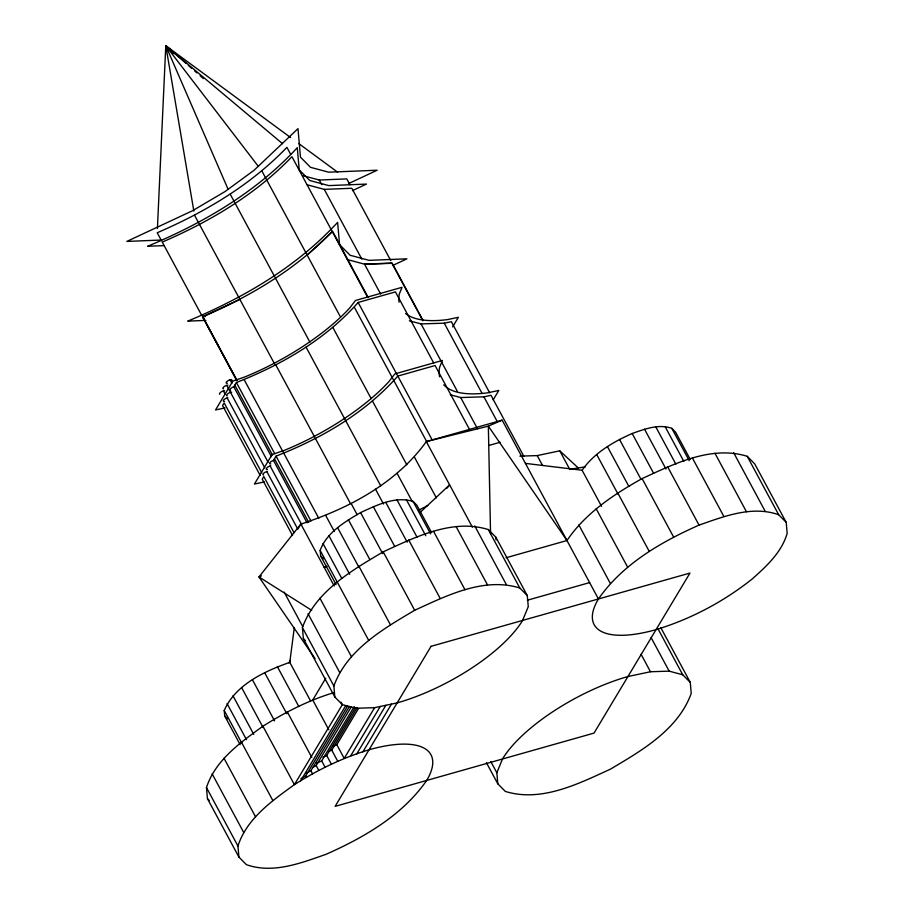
<?xml version="1.0" encoding="UTF-8"?>
<svg xmlns="http://www.w3.org/2000/svg" width="914" height="914" viewBox="0 0 914 914"><rect width="100%" height="100%" fill="white"/><g stroke="black" fill="none" stroke-linecap="round" stroke-linejoin="round"><path stroke-width="1.37" d="M157.414 228.5L165.788 45.7L290.652 137.591M310.566 700.947L289.784 662.353L294.262 627.952M240.131 744.636L224.707 716.005L224.227 710.475C235.561 684.495 264.489 671.322 289.784 662.353M238.897 857.069L237.937 846.01C246.86 818.487 271.972 800.881 294.388 784.658C317.649 769.839 342.613 757.752 369.05 749.766A108.812 39.519 -28.3 0 1 426.667 780.453C402.389 815.345 364.183 837.407 326.058 854.304C300.969 863.079 272.875 874.07 246.414 864.667L238.897 857.069L207.432 798.63L206.473 787.571C215.396 760.048 240.508 742.442 262.924 726.219C285.065 712.28 308.555 700.318 333.656 692.698M336.066 584.606L320.654 555.963L320.163 550.434C326.732 532.325 344.841 521.917 360.573 512.583C376.648 505.236 395.145 495.868 413.117 501.443L416.887 505.248L431.625 532.634M302.408 627.541C315.536 591.312 351.741 570.485 383.206 551.827C415.367 537.135 452.361 518.409 488.316 529.56L495.834 537.158L527.298 595.597L528.269 606.656L522.602 620.423A108.812 39.519 -28.3 0 1 397.144 702.9L374.614 707.676L355.923 708.27L342.362 704.637L334.844 697.039L303.368 638.6L302.408 627.541L333.873 685.98L334.844 697.039M333.873 685.98C347 649.751 383.206 628.923 414.682 610.266C446.843 595.574 483.826 576.848 519.78 587.999L527.298 595.597M497.799 783.812L496.839 772.764L502.494 758.997A108.812 39.519 -28.3 0 1 627.952 676.52L650.482 671.744L669.174 671.15L682.735 674.783L690.264 682.381L691.224 693.44C678.097 729.669 641.891 750.485 610.426 769.154C578.265 783.846 541.271 802.572 505.316 791.421L497.799 783.812L486.419 762.676M288.904 662.833L290.275 660.342M433.75 363.041L395.442 291.897L358.151 302.454C325.75 339.3 281.752 364.8 236.395 382.498L233.813 386.805L271.447 456.692M470.036 430.437L435.087 365.531L397.796 376.088C365.394 412.934 321.397 438.434 276.039 456.132L273.469 460.439L307.07 522.831M297.975 528.875L300.866 524.076C348.645 508.47 396.413 483.209 426.312 441.599L502.152 420.143L598.43 598.967A108.812 39.519 -28.3 0 0 656.046 629.643C690.984 619.029 723.694 601.618 752.279 578.928C766.572 566.143 781.607 552.41 787.171 533.41L786.2 522.351L754.736 463.912L747.218 456.303C711.263 445.152 674.269 463.878 642.108 478.582C613.705 494.451 585.486 513.142 566.966 540.528L506.036 557.769M452.624 326.904L458.382 317.307L447.563 319.592A128.794 46.785 -28.3 0 1 405.588 313.513M325.772 678.222L312.737 699.964L328.812 729.818M493.16 399.875L498.804 390.449L487.573 392.837A128.086 46.523 -28.3 0 1 443.758 384.828M300.5 781.047L345.766 705.551M300.855 778.728L305.699 775.872L347.548 706.076M306.041 773.552L310.897 770.696L349.342 706.568M312.497 767.68L316.164 765.521L351.159 707.128M316.552 763.27L321.671 760.882L354.255 706.522M322.893 757.272L326.698 755.501L355.466 707.516M329.2 751.297L331.736 750.108L357.283 707.493M332.982 746.475L336.809 744.682L358.539 708.441M374.614 707.676L344.201 758.403L336.809 744.682M350.439 756.232L380.27 706.476M356.631 754.084L385.879 705.288M362.812 751.936L391.489 704.1M447.049 488.167L449.597 484.843L419.686 512.834M525.436 463.387L582.115 470.242C594.203 452.876 613.214 441.908 632.18 433.499C644.667 429.123 658.64 423.662 671.813 428.335L675.549 432.116L690.299 459.514M598.43 598.967C622.708 564.075 660.925 542.013 699.039 525.116C724.128 516.341 752.222 505.339 778.682 514.742L786.2 522.351M161.629 240.93L157.219 232.75C204.976 212.174 250.687 185.085 286.905 147.337L290.675 154.352M236.806 380.544L202.531 316.895C250.287 296.319 295.999 269.242 332.216 231.493M307.207 255.189L332.616 231.379L368.228 297.53M201.857 315.65L162.258 242.096C210.003 221.519 255.726 194.431 291.943 156.694L367.828 297.644M419.035 510.001L427.752 505.511M348.851 183.463L377.174 170.221L328.697 172.186L310.543 167.342L300.466 157.151L297.987 128.634L253.978 170.335L225.118 191.506L192.488 210.746L126.829 241.422L161.058 240.039M352.438 190.626L366.468 184.08L328.823 185.599L309.777 180.504L299.209 169.821L297.279 147.68C256.171 192.283 203.137 223.119 147.622 246.277L164.349 245.603M392.86 265.403L406.924 258.822L369.165 260.353L350.119 255.269L339.551 244.586L337.62 222.365C296.456 267.059 243.33 297.953 187.713 321.134L205.89 320.391M502.152 420.143L488.35 426.13L426.312 441.599L472.378 527.138M261.473 575.843L258.97 576.94L315.124 658.651M326.766 566.406L324.15 567.32L326.778 566.52M489.196 445.358L500.027 442.285M527.332 600.224L589.621 582.606M409.381 320.803L421.057 323.922L444.261 323.179L451.356 321.682L489.664 392.814M225.015 407.918L215.555 409.929L232.819 381.127L244.746 376.979A128.794 46.785 -28.3 0 0 349.754 307.949L355.466 300.489L402.057 287.304L399.338 293.92A128.794 46.785 -28.3 0 0 399.075 302.226M450.328 394.779L460.702 397.556L483.906 396.813L491.001 395.316L523.928 456.463M264.409 481.929L254.423 484.043L272.064 454.601L284.448 450.305A128.086 46.523 -28.3 0 0 388.884 381.652L394.814 373.906L442.433 360.436L439.611 367.291A128.086 46.523 -28.3 0 0 439.588 376.808M519.872 456.143L537.226 455.595L559.756 450.819L578.276 467.957M570.005 469.27L585.36 466.86M303.322 175.762L319.237 180.024L346.794 178.904L349.936 184.754M307.035 184.765L324.276 189.369L351.821 188.261L390.758 260.57M205.422 316.564L202.68 316.655L236.829 380.521M347.309 259.565L364.549 264.18L391.957 263.301L422.862 320.711M311.72 610.324L258.97 576.94L300.866 524.076L334.193 585.977M298.672 143.498L337.62 172.163M282.54 143.681L165.788 45.7L166.074 48.533M186.17 63.546L165.788 45.7L193.848 211.088M188.318 65.431L191.54 68.242M194.762 71.064L196.91 72.937M200.12 75.759L203.342 78.581M320.654 555.963L323.476 558.82M303.368 638.6L305.253 640.497M224.707 716.005L227.529 718.85M207.432 798.63L209.306 800.527M167.753 47.768L165.788 45.7L227.997 189.038M258.433 166.519L165.788 45.7L168.85 48.648L165.788 45.7L167.296 48.099M566.966 540.528L488.35 426.13L490.555 533.673M747.218 456.303L778.682 514.742M733.645 452.681L765.109 511.12M714.954 453.275L746.43 511.714M692.424 458.051L723.888 516.49M671.813 428.335L689.236 460.702M665.061 426.53L683.832 461.387M655.761 426.827L675.869 464.175M667.574 466.677L699.039 525.116M644.541 429.203L665.998 469.042M632.18 433.499L653.636 473.338M642.108 478.582L673.584 537.021M619.509 439.417L640.965 479.256M607.399 446.558L628.843 486.397M617.761 492.932L649.226 551.371M596.659 454.441L618.115 494.28M582.115 470.242L601.561 506.345M660.799 627.667L690.264 682.381M596.191 508.767L627.655 567.206M657.966 628.775L682.735 674.783M559.756 450.819L569.833 469.522M651.099 637.584L669.174 671.15M578.87 525.002L610.335 583.44M537.226 455.595L542.55 465.477M641.114 654.333L650.482 671.744M444.261 323.179L481.895 393.066M483.906 396.813L497.353 421.777M423.011 320.471L392.106 263.061L364.549 264.18L380.681 294.125M421.057 323.922L457.343 391.306M460.702 397.556L477.496 428.757M319.237 180.024L321.762 184.697M324.276 189.369L361.864 259.188M488.316 529.56L519.78 587.999M358.151 302.454L432.071 439.737M474.743 525.927L506.219 584.366M354.404 307.344L426.975 442.125M456.063 526.521L487.528 584.96M261.895 171.032L340.134 316.335M414.419 457.126L436.378 497.89M332.879 327.509L371.187 398.641M372.535 401.143L406.799 464.792M433.522 531.297L464.986 589.736M413.117 501.443L430.551 533.822M397.099 473.349L412.397 501.775M406.342 499.638L425.775 535.741M396.996 499.935L417.104 537.283M230.259 194.248L234.67 202.428M235.298 203.594L274.92 277.171M275.571 278.404L309.937 342.202M306.087 347.171L380.75 485.837M408.672 539.934L440.148 598.373M385.731 502.323L407.176 542.162M375.517 489.184L383.503 504.014M373.3 506.63L394.757 546.469M383.206 551.827L414.682 610.266M360.573 512.583L382.692 553.667M490.807 761.568L496.839 772.764M351.17 503.545L357.157 514.662M275.845 365.006L314.827 437.383M315.49 438.64L350.439 503.534M194.556 215.293L198.966 223.484M199.595 224.65L239.205 298.204M274.817 364.355L239.879 299.449L202.68 316.655L236.955 380.304M348.394 519.758L369.85 559.596M358.859 566.189L390.335 624.628M337.609 527.675L359.065 567.514M325.704 515.439L334.353 531.502M328.949 535.798L349.731 574.392M244.221 379.778L283.191 452.167M283.866 453.413L318.803 518.318M236.395 382.498L274.703 453.641M276.039 456.132L310.988 521.026M322.996 543.556L341.767 578.413M234.818 385.137L272.452 455.023M274.463 458.771L308.738 522.42M230.042 379.79L231.928 383.297M320.163 550.434L368.753 640.463M226.706 385.342L268.122 462.244M270.133 465.991L301.711 524.647M223.382 390.895L225.267 394.402M227.152 397.91L264.786 467.808M266.797 471.544L297.713 528.955M261.792 472.801L224.159 402.914L222.57 405.553L260.204 475.44M294.045 532.713L263.803 476.548L262.227 479.187L292.571 535.535M319.969 598.247L351.433 656.686M308.064 613.774L339.54 672.213M284.151 592.101L302.751 626.627M341.025 702.158L342.362 704.637L294.388 784.658L262.924 726.219M331.736 750.108L337.814 761.385M326.698 755.501L331.474 764.355M277.365 666.66L298.809 706.511M321.671 760.882L325.133 767.314M287.27 711.857L311.811 757.443M316.164 765.521L318.735 770.296M264.626 672.613L286.756 713.697M310.897 770.696L312.622 773.907M305.699 775.872L306.567 777.483M252.458 679.788L274.577 720.883M241.673 687.705L263.118 727.555M233.001 695.828L253.784 734.422M227.06 703.586L246.494 739.7M241.353 742.054L272.818 800.493M224.227 710.475L241.662 742.842M224.021 758.289L255.497 816.728M212.128 773.815L243.592 832.254M206.473 787.571L237.937 846.01M495.834 537.158L496.074 539.923M224.49 401.383A3.21 1.165 -28.3 0 1 223.804 399.886A3.21 1.165 -28.3 0 1 227.815 397.773M227.266 395.853A3.21 1.165 -28.3 0 1 227.655 393.854A3.21 1.165 -28.3 0 1 231.699 392.197M230.602 390.289A3.21 1.165 -28.3 0 1 230.705 388.53A3.21 1.165 -28.3 0 1 234.475 386.656M267.471 469.465A3.21 1.165 -28.3 0 1 266.785 467.968A3.21 1.165 -28.3 0 1 270.795 465.854M263.586 475.04A3.21 1.165 -28.3 0 1 263.689 473.281A3.21 1.165 -28.3 0 1 267.471 471.407M270.807 463.912A3.21 1.165 -28.3 0 1 270.121 462.404A3.21 1.165 -28.3 0 1 274.131 460.29M219.76 394.288A3.21 1.165 -28.3 0 1 220.845 392.163A3.21 1.165 -28.3 0 1 224.593 390.746M223.496 388.838A3.21 1.165 -28.3 0 1 223.873 386.839A3.21 1.165 -28.3 0 1 227.929 385.182M227.38 383.263A3.21 1.165 -28.3 0 1 226.558 381.915A3.21 1.165 -28.3 0 1 230.271 379.733A3.21 1.165 -28.3 0 1 231.733 380.692M431.065 646.324L335.13 806.354L594.031 733.097L689.967 573.067L431.065 646.324M173.957 53.56L170.895 50.613L173.946 53.583"/></g></svg>
